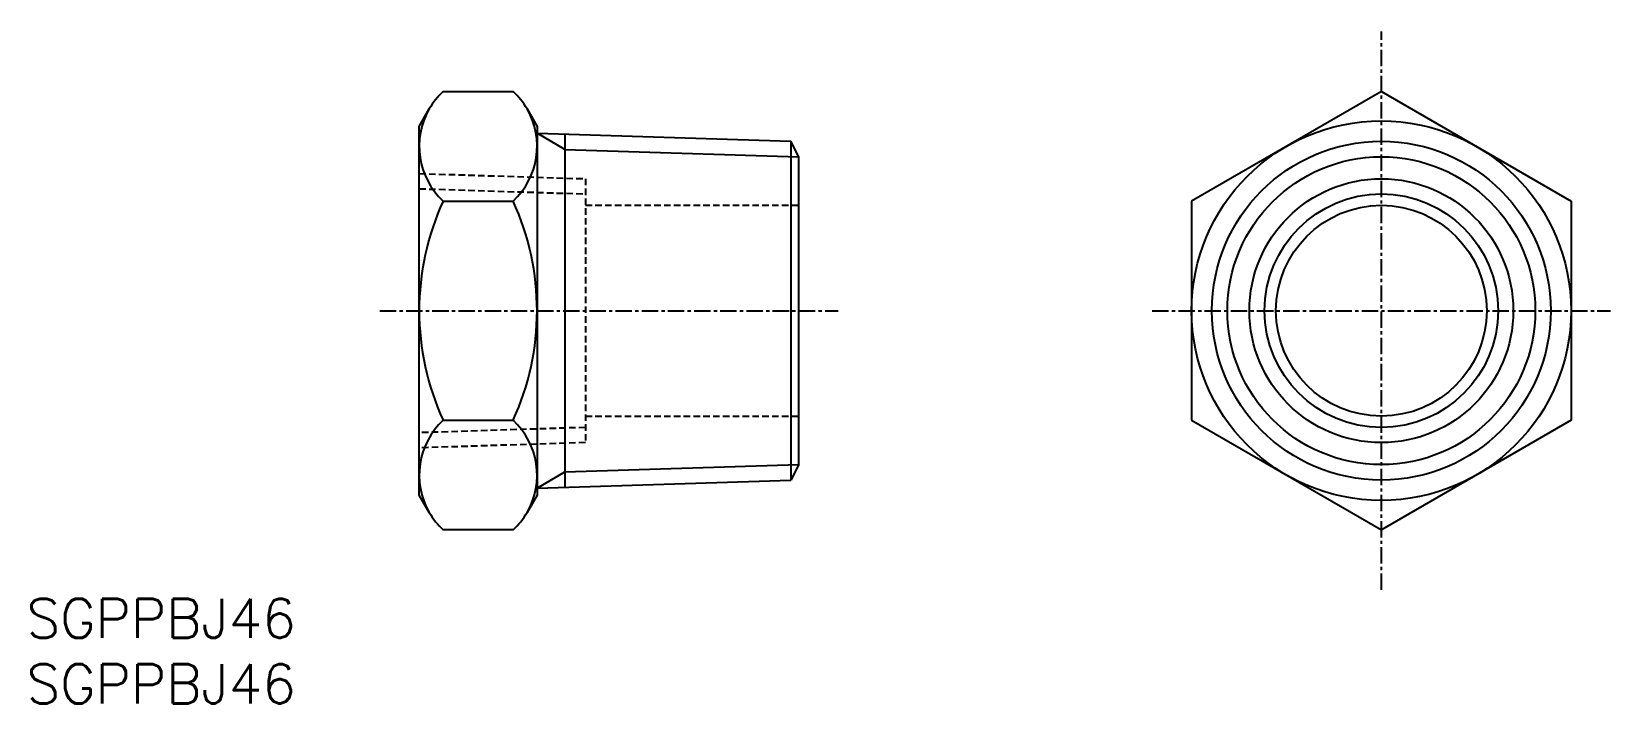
# Model space of a CAD drawing. Extents: x 0 to 121, y 0 to 51.
import ezdxf

# ---------------------------------------------------------------- set-up
doc = ezdxf.new("R2010")
doc.units = 0
doc.linetypes.add('CENTER', pattern=[2, 1.25, -0.25, 0.25, -0.25])
doc.linetypes.add('DASHED', pattern=[0.75, 0.5, -0.25])
doc.layers.get('0').update_dxf_attribs({"linetype": 'CONTINUOUS'})
doc.layers.add('CENTER', color=1, linetype='CENTER')
doc.styles.get("Standard").update_dxf_attribs({"font": 'txt.shx'})

# ---------------------------------------------------------------- blocks, each defined once
blk = doc.blocks.new('*U4')
at = {"color": 7, "linetype": 'CONTINUOUS'}
blk.add_text('SGPPBJ46', height=3, dxfattribs=at).set_placement((0, 0))
blk = doc.blocks.new('*U5')
at = {"color": 7, "linetype": 'CONTINUOUS'}
blk.add_text('SGPPBJ46', height=3, dxfattribs=at).set_placement((0, 5))

msp = doc.modelspace()

# ---------------------------------------------------------------- linework, layer by layer
at = {"color": 7, "linetype": 'CONTINUOUS'}
for p, q in [((31.83, 46.74), (37.17, 46.74)), ((103.5, 46.74), (89, 38.37)), ((103.5, 46.74), (118, 38.37)), ((30, 44.08), (30.76, 45.41)), ((38.24, 45.41), (39, 44.08)), ((30, 15.92), (30, 44.08)), ((39, 44.08), (39, 15.92)), ((39, 43.55), (58.39, 42.94)), ((41.13, 43.48), (41.13, 16.52)), ((59, 41.76), (58.39, 42.94)), ((58.39, 42.94), (58.39, 17.06)), ((59, 18.24), (59, 41.76)), ((31.83, 38.37), (37.17, 38.37)), ((89, 38.37), (89, 21.63)), ((118, 38.37), (118, 21.63)), ((31.83, 21.63), (37.17, 21.63)), ((89, 21.63), (103.5, 13.26)), ((118, 21.63), (103.5, 13.26)), ((59, 18.24), (58.39, 17.06)), ((39, 16.45), (58.39, 17.06)), ((30.76, 14.59), (30, 15.92)), ((39, 15.92), (38.24, 14.59)), ((37.17, 13.26), (31.83, 13.26))]:
    msp.add_line(p, q, dxfattribs=at)
at = {"color": 3, "linetype": 'CONTINUOUS'}
for p, q in [((41.13, 42.32), (39, 43.55)), ((41.13, 42.32), (59, 41.76)), ((41.13, 17.68), (59, 18.24)), ((39, 16.45), (41.13, 17.68))]:
    msp.add_line(p, q, dxfattribs=at)
at = {"color": 3, "linetype": 'DASHED'}
for p, q in [((30, 40.48), (42.7, 40.08)), ((42.7, 40.08), (42.7, 19.92)), ((30, 39.32), (42.7, 38.92)), ((42.7, 38.05), (59, 38.05)), ((42.7, 21.95), (59, 21.95)), ((42.7, 21.08), (30, 20.68)), ((42.7, 19.92), (30, 19.52))]:
    msp.add_line(p, q, dxfattribs=at)
at = {"color": 7, "linetype": 'CONTINUOUS'}
for radius in [14.5, 12.94, 8.92, 8.05]:
    msp.add_circle((103.5, 30), radius, dxfattribs=at)
at = {"color": 3, "linetype": 'CONTINUOUS'}
for radius in [11.76, 10.08]:
    msp.add_circle((103.5, 30), radius, dxfattribs=at)
at = {"color": 7, "linetype": 'CONTINUOUS'}
for centre, radius, start, end in [((35.7, 42.56), 5.7, 132.7344, 150), ((33.3, 42.56), 5.7, 30, 47.2656), ((35.7, 42.56), 5.7, 150, 227.2656), ((33.3, 42.56), 5.7, 312.7344, 30), ((50.05, 30), 20.05, 155.318, 204.682), ((18.95, 30), 20.05, 335.318, 24.682), ((35.7, 17.44), 5.7, 132.7344, 210), ((33.3, 17.44), 5.7, 330, 47.2656), ((35.7, 17.44), 5.7, 210, 227.2656), ((33.3, 17.44), 5.7, 312.7344, 330)]:
    msp.add_arc(centre, radius, start, end, dxfattribs=at)
at = {"layer": 'CENTER', "color": 1, "linetype": 'CENTER'}
for p, q in [((103.5, 8.68), (103.5, 51.32)), ((27, 30), (62, 30)), ((86, 30), (121, 30))]:
    msp.add_line(p, q, dxfattribs=at)

# ---------------------------------------------------------------- block references
at = {"color": 7, "linetype": 'CONTINUOUS'}
for name in ['*U5', '*U4']:
    msp.add_blockref(name, (0, 0), dxfattribs=at)

doc.saveas('drawing.dxf')
